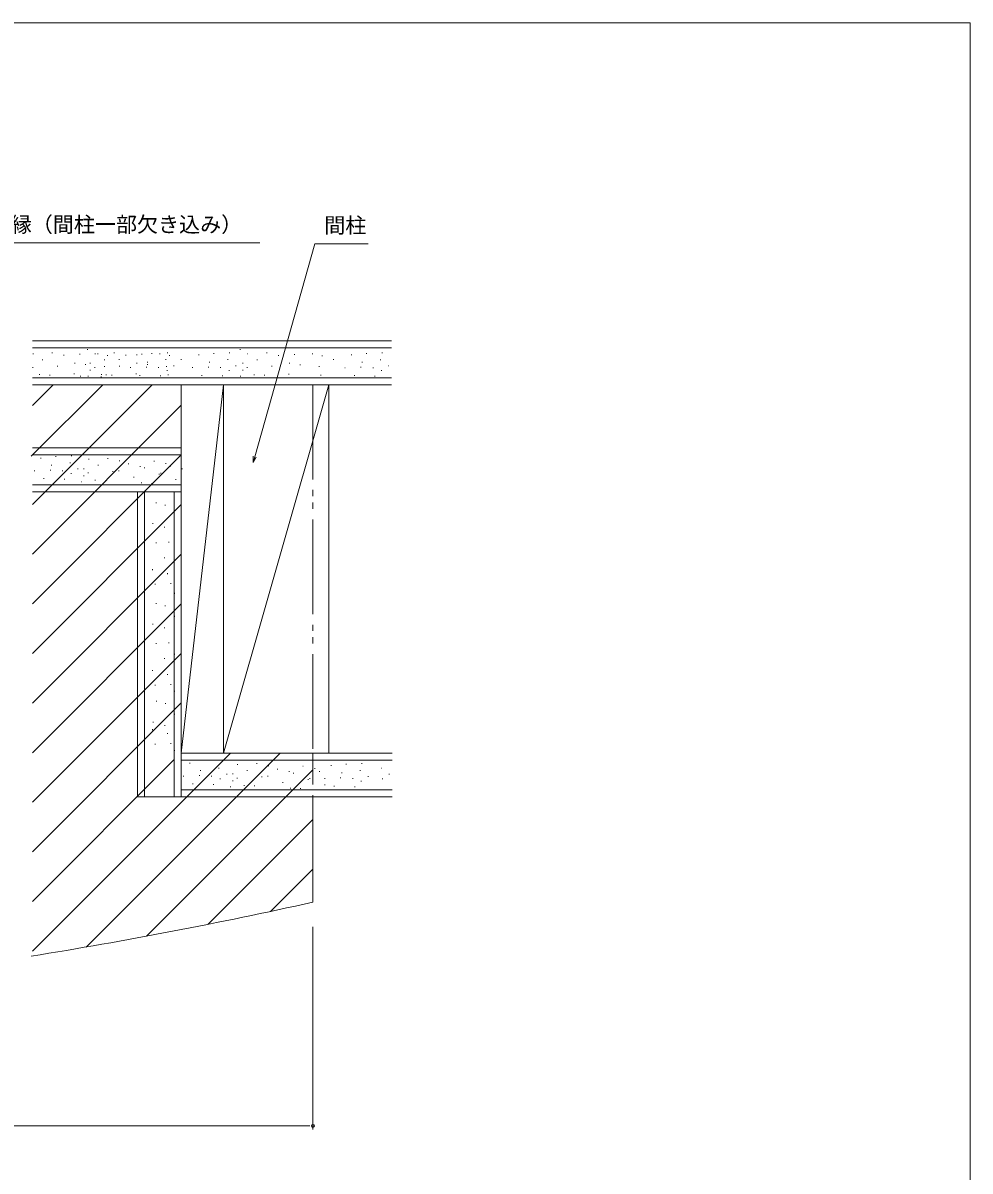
# Model space of a CAD drawing. Units: millimetres, scale not verified. Extents: x -1262 to -212, y -891 to 694.
# Drawn here: x -481.5 to -211.5, y 311.7 to 639 of the extents above; entities that cross this region are included whole.
import ezdxf
from ezdxf.enums import TextEntityAlignment as Align

# ---------------------------------------------------------------- set-up
doc = ezdxf.new("R2010")
doc.units = ezdxf.units.MM
doc.header["$LTSCALE"] = 3
doc.linetypes.add('DASHED3', pattern=[4, 3, -1])
doc.linetypes.add('DOUBLE_CHAIN2', pattern=[12.8, 9, -1, 0.6, -0.6, 0.6, -1])
for name, color, linetype, lineweight in [('0-1_USER1', 7, 'Continuous', 9), ('0-4_YKK_12', 2, 'Continuous', 9), ('0-5_YSS_K', 3, 'Continuous', 9), ('0-7_YKK_D', 6, 'Continuous', 9)]:
    doc.layers.add(name, color=color, linetype=linetype, lineweight=lineweight)
doc.styles.add('ＭＳ ゴシック', font='')
doc.styles.get('ＭＳ ゴシック').set_extended_font_data('MS Gothic')

msp = doc.modelspace()

# ---------------------------------------------------------------- linework, layer by layer
at = {"layer": '0-1_USER1'}
for p, q in [((-1261.5, 639), (-211.5, 639)), ((-211.5, 639), (-211.5, -891))]:
    msp.add_line(p, q, dxfattribs=at)
at = {"layer": '0-4_YKK_12'}
for p, q in [((-479.088, 515.519), (-458.729, 535.878)), ((-478.774, 501.691), (-444.587, 535.878)), ((-478.774, 529.976), (-472.871, 535.878)), ((-478.774, 487.549), (-436.312, 530.01)), ((-478.774, 473.407), (-436.312, 515.868)), ((-478.774, 505.378), (-436.312, 505.378)), ((-478.774, 459.265), (-436.312, 501.726)), ((-478.774, 445.123), (-436.312, 487.584)), ((-478.774, 430.981), (-436.312, 473.442)), ((-478.774, 416.839), (-436.312, 459.3)), ((-478.774, 402.696), (-436.312, 445.158)), ((-478.774, 374.412), (-422.307, 430.878)), ((-478.774, 388.554), (-438.312, 429.016)), ((-463.448, 375.596), (-408.165, 430.878)), ((-446.209, 378.692), (-398.812, 426.089)), ((-398.812, 418.378), (-398.812, 388.378)), ((-428.688, 382.071), (-398.812, 411.947)), ((-410.867, 385.75), (-398.812, 397.805))]:
    msp.add_line(p, q, dxfattribs=at)
at = {"layer": '0-4_YKK_12', "linetype": 'DASHED3'}
for p, q in [((-478.774, 535.878), (-436.312, 535.878)), ((-436.312, 535.878), (-436.312, 430.878)), ((-436.312, 430.878), (-398.812, 430.878)), ((-398.812, 430.878), (-398.812, 418.378))]:
    msp.add_line(p, q, dxfattribs=at)
at = {"layer": '0-4_YKK_12', "linetype": 'DOUBLE_CHAIN2'}
msp.add_line((-398.812, 535.878), (-398.812, 430.878), dxfattribs=at)
at = {"layer": '0-4_YKK_12'}
msp.add_arc((-698.812, 1735.515), 1380.136, 279.16072, 282.5546, dxfattribs=at)
at = {"layer": '0-5_YSS_K'}
for p, q in [((-478.774, 548.378), (-376.443, 548.378)), ((-376.443, 546.378), (-478.774, 546.378)), ((-478.65, 544.72), (-478.463, 544.72)), ((-473.216, 544.992), (-473.029, 544.992)), ((-469.881, 544.3), (-469.694, 544.3)), ((-465.314, 544.588), (-465.127, 544.588)), ((-463.139, 545.94), (-462.952, 545.94)), ((-460.977, 544.72), (-460.79, 544.72)), ((-460.193, 544.703), (-460.005, 544.703)), ((-457.459, 544.193), (-457.272, 544.193)), ((-455.543, 544.992), (-455.356, 544.992)), ((-452.208, 544.3), (-452.021, 544.3)), ((-449.077, 544.406), (-448.89, 544.406)), ((-447.641, 544.588), (-447.454, 544.588)), ((-444.78, 544.801), (-444.592, 544.801)), ((-442.52, 544.703), (-442.333, 544.703)), ((-440.333, 544.999), (-440.146, 544.999)), ((-439.786, 544.193), (-439.599, 544.193)), ((-431.405, 544.406), (-431.217, 544.406)), ((-427.107, 544.801), (-426.919, 544.801)), ((-422.661, 544.999), (-422.473, 544.999)), ((-419.657, 545.888), (-419.47, 545.888)), ((-417.495, 544.669), (-417.308, 544.669)), ((-412.061, 544.94), (-411.874, 544.94)), ((-408.726, 544.249), (-408.539, 544.249)), ((-404.159, 544.536), (-403.972, 544.536)), ((-399.038, 544.651), (-398.85, 544.651)), ((-396.304, 544.141), (-396.117, 544.141)), ((-387.922, 544.355), (-387.735, 544.355)), ((-383.625, 544.75), (-383.437, 544.75)), ((-379.178, 544.947), (-378.991, 544.947)), ((-478.774, 540.817), (-478.586, 540.817)), ((-475.958, 543.016), (-475.77, 543.016)), ((-471.734, 541.213), (-471.546, 541.213)), ((-466.747, 542.068), (-466.559, 542.068)), ((-463.684, 541.624), (-463.496, 541.624)), ((-462.385, 540.052), (-462.198, 540.052)), ((-462.36, 542.028), (-462.173, 542.028)), ((-461.101, 540.817), (-460.913, 540.817)), ((-458.315, 541.096), (-458.128, 541.096)), ((-458.285, 543.016), (-458.098, 543.016)), ((-454.149, 543.106), (-453.962, 543.106)), ((-454.061, 541.213), (-453.874, 541.213)), ((-450.905, 540.75), (-450.718, 540.75)), ((-449.074, 542.068), (-448.886, 542.068)), ((-446.36, 540.899), (-446.173, 540.899)), ((-446.015, 542.331), (-445.827, 542.331)), ((-446.011, 541.624), (-445.823, 541.624)), ((-442.902, 540.75), (-442.715, 540.75)), ((-440.778, 543.023), (-440.591, 543.023)), ((-440.643, 541.096), (-440.455, 541.096)), ((-438.555, 541.294), (-438.368, 541.294)), ((-436.476, 543.106), (-436.289, 543.106)), ((-433.232, 540.75), (-433.045, 540.75)), ((-428.687, 540.899), (-428.5, 540.899)), ((-428.342, 542.331), (-428.154, 542.331)), ((-425.229, 540.75), (-425.042, 540.75)), ((-423.105, 543.023), (-422.918, 543.023)), ((-420.882, 541.294), (-420.695, 541.294)), ((-418.903, 540), (-418.716, 540)), ((-418.878, 541.976), (-418.691, 541.976)), ((-417.619, 540.766), (-417.431, 540.766)), ((-414.803, 542.964), (-414.615, 542.964)), ((-410.579, 541.161), (-410.392, 541.161)), ((-405.591, 542.017), (-405.404, 542.017)), ((-402.529, 541.572), (-402.341, 541.572)), ((-397.16, 541.045), (-396.973, 541.045)), ((-392.994, 543.054), (-392.807, 543.054)), ((-389.75, 540.699), (-389.563, 540.699)), ((-385.205, 540.847), (-385.018, 540.847)), ((-384.86, 542.28), (-384.672, 542.28)), ((-381.747, 540.699), (-381.56, 540.699)), ((-379.623, 542.971), (-379.436, 542.971)), ((-377.4, 541.242), (-377.213, 541.242)), ((-478.774, 537.878), (-376.443, 537.878)), ((-476.798, 538.767), (-476.61, 538.767)), ((-473.883, 538.619), (-473.695, 538.619)), ((-466.944, 538.956), (-466.757, 538.956)), ((-465.14, 538.289), (-464.953, 538.289)), ((-462.978, 538.323), (-462.791, 538.323)), ((-459.262, 538.141), (-459.074, 538.141)), ((-459.125, 538.767), (-458.937, 538.767)), ((-457.805, 538.66), (-457.617, 538.66)), ((-456.21, 538.619), (-456.023, 538.619)), ((-449.271, 538.956), (-449.084, 538.956)), ((-448.238, 538.527), (-448.05, 538.527)), ((-442.359, 538.379), (-442.172, 538.379)), ((-440.482, 539.96), (-440.294, 539.96)), ((-440.132, 538.66), (-439.945, 538.66)), ((-430.565, 538.527), (-430.377, 538.527)), ((-424.686, 538.379), (-424.499, 538.379)), ((-422.809, 539.96), (-422.621, 539.96)), ((-419.496, 538.271), (-419.308, 538.271)), ((-415.642, 538.716), (-415.455, 538.716)), ((-412.728, 538.568), (-412.54, 538.568)), ((-405.789, 538.905), (-405.602, 538.905)), ((-396.65, 538.608), (-396.462, 538.608)), ((-387.083, 538.476), (-386.895, 538.476)), ((-381.204, 538.328), (-381.017, 538.328)), ((-379.327, 539.908), (-379.139, 539.908)), ((-376.443, 535.878), (-478.774, 535.878)), ((-424.312, 535.878), (-436.312, 430.878)), ((-424.312, 430.878), (-424.312, 535.878)), ((-424.312, 430.878), (-394.312, 535.878)), ((-394.312, 430.878), (-394.312, 535.878)), ((-436.312, 517.878), (-478.774, 517.878)), ((-436.312, 515.878), (-478.774, 515.878)), ((-476.432, 514.984), (-476.244, 514.984)), ((-472.134, 515.38), (-471.947, 515.38)), ((-467.688, 515.577), (-467.501, 515.577)), ((-462.812, 514.621), (-462.624, 514.621)), ((-457.377, 514.893), (-457.19, 514.893)), ((-454.043, 514.201), (-453.856, 514.201)), ((-444.186, 514.134), (-443.998, 514.134)), ((-478.26, 511.329), (-478.072, 511.329)), ((-473.715, 511.477), (-473.527, 511.477)), ((-473.369, 512.909), (-473.182, 512.909)), ((-470.257, 511.329), (-470.069, 511.329)), ((-468.132, 513.601), (-467.945, 513.601)), ((-467.836, 510.538), (-467.649, 510.538)), ((-465.909, 511.872), (-465.722, 511.872)), ((-464.195, 511.929), (-464.008, 511.929)), ((-462.935, 510.719), (-462.748, 510.719)), ((-460.119, 512.917), (-459.932, 512.917)), ((-455.895, 511.114), (-455.708, 511.114)), ((-454.175, 511.329), (-453.987, 511.329)), ((-451.433, 513.305), (-451.246, 513.305)), ((-448.098, 512.613), (-447.911, 512.613)), ((-446.927, 512.158), (-446.74, 512.158)), ((-442.222, 510.665), (-442.035, 510.665)), ((-440.851, 513.442), (-440.664, 513.442)), ((-439.48, 512.641), (-439.293, 512.641)), ((-436.146, 511.949), (-435.959, 511.949)), ((-436.312, 507.379), (-478.774, 507.379)), ((-475.592, 509.106), (-475.405, 509.106)), ((-469.713, 508.957), (-469.526, 508.957)), ((-464.812, 508.224), (-464.625, 508.224)), ((-464.219, 509.953), (-464.032, 509.953)), ((-460.959, 508.668), (-460.772, 508.668)), ((-458.044, 508.52), (-457.857, 508.52)), ((-449.951, 509.526), (-449.764, 509.526)), ((-447.767, 507.909), (-447.58, 507.909)), ((-444.853, 507.761), (-444.665, 507.761)), ((-442.704, 510.354), (-442.516, 510.354)), ((-437.998, 508.862), (-437.811, 508.862)), ((-436.312, 505.378), (-478.774, 505.378)), ((-446.812, 418.378), (-446.812, 505.378)), ((-438.312, 418.378), (-438.312, 505.378)), ((-438.312, 505.225), (-438.312, 505.026)), ((-436.312, 418.378), (-436.312, 505.378)), ((-443.5, 502.343), (-443.5, 502.144)), ((-440.938, 501.647), (-440.938, 501.448)), ((-438.312, 498.674), (-438.312, 498.475)), ((-444.417, 496.397), (-444.417, 496.198)), ((-441.096, 495.416), (-441.096, 495.217)), ((-443.5, 490.914), (-443.5, 490.714)), ((-439.897, 491.103), (-439.897, 490.904)), ((-438.312, 487.862), (-438.312, 487.663)), ((-441.096, 486.612), (-441.096, 486.413)), ((-444.515, 483.259), (-444.515, 483.06)), ((-440.276, 482.121), (-440.276, 481.921)), ((-443.755, 479.084), (-443.755, 478.885)), ((-439.327, 479.274), (-439.327, 479.075)), ((-438.286, 476.511), (-438.286, 476.312)), ((-443.473, 473.629), (-443.473, 473.43)), ((-440.911, 472.933), (-440.911, 472.734)), ((-438.286, 469.96), (-438.286, 469.761)), ((-444.391, 467.683), (-444.391, 467.483)), ((-441.07, 466.702), (-441.07, 466.503)), ((-443.473, 462.2), (-443.473, 462)), ((-439.87, 462.389), (-439.87, 462.19)), ((-438.286, 459.148), (-438.286, 458.949)), ((-441.07, 457.898), (-441.07, 457.699)), ((-444.488, 454.545), (-444.488, 454.346)), ((-440.25, 453.407), (-440.25, 453.207)), ((-443.729, 450.37), (-443.729, 450.171)), ((-439.301, 450.56), (-439.301, 450.361)), ((-438.224, 448.645), (-438.224, 448.446)), ((-443.411, 445.764), (-443.411, 445.564)), ((-440.849, 445.068), (-440.849, 444.868)), ((-438.224, 442.095), (-438.224, 441.895)), ((-444.328, 439.817), (-444.328, 439.618)), ((-441.007, 438.837), (-441.007, 438.637)), ((-444.488, 437.654), (-444.488, 437.455)), ((-440.25, 436.515), (-440.25, 436.316)), ((-443.729, 433.479), (-443.729, 433.28)), ((-439.301, 433.669), (-439.301, 433.47)), ((-438.224, 431.754), (-438.224, 431.555)), ((-436.312, 430.878), (-436.312, 418.378)), ((-436.312, 430.878), (-376.224, 430.878)), ((-436.312, 428.878), (-401.312, 428.878)), ((-436.312, 428.878), (-376.224, 428.878)), ((-406.312, 430.878), (-401.312, 430.878)), ((-433.971, 427.984), (-433.783, 427.984)), ((-430.908, 425.91), (-430.72, 425.91)), ((-425.671, 426.601), (-425.484, 426.601)), ((-420.35, 427.621), (-420.163, 427.621)), ((-417.658, 425.917), (-417.471, 425.917)), ((-414.916, 427.893), (-414.729, 427.893)), ((-411.582, 427.201), (-411.394, 427.201)), ((-408.972, 426.305), (-408.784, 426.305)), ((-405.637, 425.613), (-405.45, 425.613)), ((-401.724, 427.134), (-401.537, 427.134)), ((-398.39, 426.442), (-398.203, 426.442)), ((-397.019, 425.641), (-396.832, 425.641)), ((-393.709, 427.32), (-393.522, 427.32)), ((-389.412, 427.715), (-389.224, 427.715)), ((-385.41, 425.937), (-385.223, 425.937)), ((-384.965, 427.913), (-384.778, 427.913)), ((-379.396, 426.601), (-379.208, 426.601)), ((-435.799, 424.329), (-435.611, 424.329)), ((-431.254, 424.477), (-431.066, 424.477)), ((-427.795, 424.329), (-427.608, 424.329)), ((-425.375, 423.538), (-425.187, 423.538)), ((-423.448, 424.872), (-423.261, 424.872)), ((-421.758, 422.953), (-421.571, 422.953)), ((-421.734, 424.929), (-421.546, 424.929)), ((-420.474, 423.719), (-420.287, 423.719)), ((-413.434, 424.114), (-413.247, 424.114)), ((-411.714, 424.329), (-411.526, 424.329)), ((-407.49, 422.526), (-407.302, 422.526)), ((-404.466, 425.158), (-404.279, 425.158)), ((-400.242, 423.355), (-400.055, 423.355)), ((-399.761, 423.664), (-399.574, 423.664)), ((-395.537, 423.664), (-395.35, 423.664)), ((-390.992, 423.813), (-390.805, 423.813)), ((-390.647, 425.245), (-390.459, 425.245)), ((-387.534, 423.664), (-387.347, 423.664)), ((-385.114, 422.874), (-384.926, 422.874)), ((-383.187, 424.208), (-383, 424.208)), ((-379.099, 423.538), (-378.912, 423.538)), ((-377.172, 424.872), (-376.985, 424.872)), ((-436.312, 420.378), (-401.312, 420.378)), ((-436.312, 420.378), (-376.224, 420.378)), ((-433.131, 422.106), (-432.944, 422.106)), ((-427.252, 421.957), (-427.065, 421.957)), ((-422.351, 421.224), (-422.164, 421.224)), ((-418.498, 421.668), (-418.31, 421.668)), ((-415.583, 421.52), (-415.396, 421.52)), ((-405.306, 420.909), (-405.119, 420.909)), ((-402.391, 420.761), (-402.204, 420.761)), ((-395.537, 421.861), (-395.35, 421.861)), ((-392.87, 421.442), (-392.682, 421.442)), ((-386.991, 421.293), (-386.803, 421.293)), ((-376.224, 418.378), (-436.312, 418.378)), ((-401.312, 418.378), (-436.312, 418.378))]:
    msp.add_line(p, q, dxfattribs=at)
for points in [[(-436.312, 535.878), (-436.312, 430.878), (-406.312, 430.878)], [(-448.812, 505.378), (-448.812, 418.378), (-436.312, 418.378)]]:
    msp.add_lwpolyline(points, dxfattribs=at)
at = {"layer": '0-7_YKK_D'}
for p, q in [((-415.85, 513.72), (-415.389, 515.356)), ((-398.812, 381.338), (-398.812, 323.61)), ((-797.112, 324.61), (-400.512, 324.61)), ((-399.662, 324.61), (-400.512, 324.61))]:
    msp.add_line(p, q, dxfattribs=at)
for points in [[(-517.364, 526.733), (-493.644, 576.286), (-413.972, 576.286)], [(-415.389, 515.356), (-398.273, 576.05), (-383.097, 576.05)], [(-414.95, 515.232), (-415.85, 513.72), (-415.827, 515.479)]]:
    msp.add_lwpolyline(points, dxfattribs=at)
for start, end in [(0, 180), (180, 0)]:
    msp.add_arc((-398.812, 324.61), 0.425, start, end, dxfattribs=at)

# ---------------------------------------------------------------- texts
at = {"layer": '0-7_YKK_D', "color": 4, "style": 'ＭＳ ゴシック'}
for s, p in [('胴縁（間柱一部欠き込み）', (-490.943, 578.04)), ('間柱', (-395.573, 577.804))]:
    msp.add_text(s, height=4.399, dxfattribs=at).set_placement(p, align=Align.BOTTOM_LEFT)

doc.saveas('drawing.dxf')
